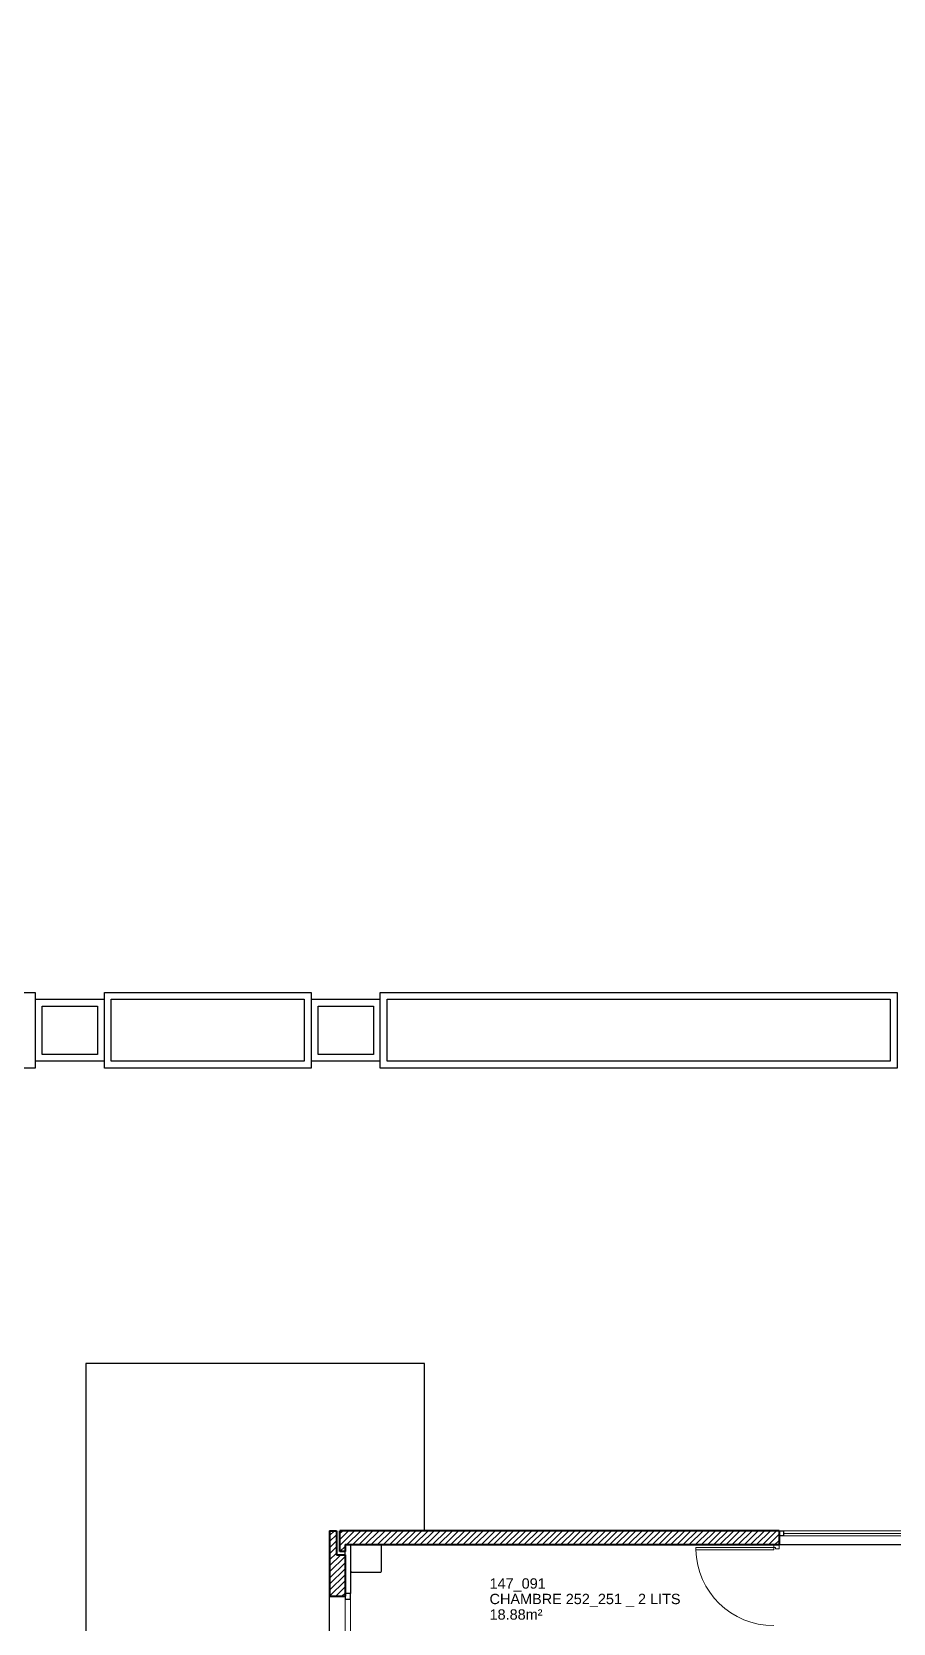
# Model space of a CAD drawing. Header units: millimetres. Extents: x -11 to 211, y -5 to 120.
# Drawn here: x 139.48 to 151.98, y 91.31 to 114.4 of the extents above; entities that cross this region are included whole.
import ezdxf

# ---------------------------------------------------------------- set-up
doc = ezdxf.new("R2010")
doc.units = ezdxf.units.MM
doc.header["$LTSCALE"] = 0.1
doc.header["$MEASUREMENT"] = 0
doc.linetypes.add('CONTINU', pattern=[0])
doc.layers.get('0').update_dxf_attribs({"linetype": 'CONTINUOUS'})
for name, color, linetype in [('A-STR-MAC-V', 155, 'CONTINUOUS'), ('A-TOIT', 193, 'CONTINUOUS'), ('A_EQMP', 142, 'CONTINUOUS'), ('A_Etiqu_Local', 8, 'CONTINUOUS'), ('A_HACH_STRUC', 7, 'CONTINUOUS'), ('A_MUR_CLOIS', 7, 'CONTINU'), ('A_MURS_ALÈG', 7, 'CONTINU')]:
    doc.layers.add(name, color=color, linetype=linetype)
for name, color, linetype, lineweight in [('A_CHASS', 4, 'CONTINU', 0), ('A_MURS_STRU', 7, 'CONTINU', 40), ('A_PORTE', 8, 'CONTINU', 0)]:
    doc.layers.add(name, color=color, linetype=linetype, lineweight=lineweight)
doc.styles.add('Attribut', font='arial.ttf')

# ---------------------------------------------------------------- blocks, each defined once
blk = doc.blocks.new('A_Etiqu_Local')
at = {"style": 'Attribut', "flags": 1}
for tag, p in [('CODE_HOPITAL', (-0.446, 1.632)), ('CODE_SITE', (-0.446, 1.407)), ('CODE_BATIMENT', (-0.446, 1.182)), ('CODE_SECTEUR', (-0.446, 0.957)), ('CODE_ETAGE', (-0.446, 0.732)), ('NOM_NORMALISE', (-0.446, -0.843)), ('SECTEUR_ACTIVITE', (-0.446, -1.068)), ('SOUS_SECTEUR_ACTIVITE', (-0.446, -1.293)), ('VOLUME', (-0.446, -1.518)), ('SERVICE', (-0.446, -1.743)), ('CODE_UG', (-0.446, -1.968)), ('CODE_UA', (-0.446, -2.193)), ('CODE_POLE', (-0.446, -2.418)), ('OCCUPANT_EXTERNE', (-0.446, -2.643)), ('DISPONIBILITE', (-0.446, -2.868)), ('ACCES_HANDICAPES', (-0.446, -3.093)), ('NATURE_SOL', (-0.446, -3.318)), ('RISQUE_LABORATOIRE', (-0.446, -3.543)), ('AMIANTE', (-0.446, -3.768))]:
    blk.add_attdef(tag, p, '', height=0.15, dxfattribs=at)
at = {"layer": 'A_Etiqu_Local', "style": 'Attribut'}
for tag, p in [('CODE_PIECE', (-0.446, 0.282)), ('NOM_USAGE', (-0.446, 0.057)), ('SURFACE', (-0.446, -0.168))]:
    blk.add_attdef(tag, p, '', height=0.15, dxfattribs=at)

msp = doc.modelspace()

# ---------------------------------------------------------------- hatches: boundary and pattern name
at = {"layer": 'A_HACH_STRUC'}
h = msp.add_hatch(dxfattribs=at)
h.set_pattern_fill('ANSI31', color=8, scale=0.5, angle=359.76959, style=0)
h.paths.add_polyline_path([(160.05, 113.896), (159.55, 113.896), (159.55, 114.396), (160.05, 114.396)])
h.paths.add_polyline_path([(159.3, 106.696), (159.3, 107.196), (160.05, 107.196), (160.05, 106.696)])
h.paths.add_polyline_path([(167.25, 106.696), (166.75, 106.696), (166.75, 107.196), (167.25, 107.196)])
h.paths.add_polyline_path([(152.85, 77.896), (152.35, 77.896), (152.35, 78.396), (152.85, 78.396)])
h.paths.add_polyline_path([(159.55, 77.896), (159.4, 77.896), (159.4, 78.396), (160.05, 78.396), (160.05, 77.896)], flags=16)
h.paths.add_polyline_path([(174.45, 107.196), (174.45, 106.696), (173.95, 106.696), (173.95, 107.196)])
h.paths.add_polyline_path([(174.45, 99.996), (173.95, 99.996), (173.95, 99.496), (174.45, 99.496)])
h.paths.add_polyline_path([(159.45, 92.396), (159.45, 92.646), (160.2, 92.646), (160.2, 92.396)], flags=17)
h.paths.add_polyline_path([(159.45, 92.396), (159.45, 92.646)], flags=16)
h.paths.add_polyline_path([(159.45, 92.946), (159.45, 92.696)], flags=16)
h.paths.add_polyline_path([(159.45, 92.946), (159.45, 92.696), (160.2, 92.696), (160.2, 92.946)], flags=17)
h.paths.add_polyline_path([(160.05, 85.596), (160.05, 85.096), (159.55, 85.096), (159.55, 85.596)], flags=17)
h.paths.add_polyline_path([(152.85, 85.596), (152.85, 85.096), (152.35, 85.096), (152.35, 85.596)])
h.paths.add_polyline_path([(146, 85.596), (146, 85.096), (145.5, 85.096), (145.5, 85.596)])
h.paths.add_polyline_path([(146, 78.396), (146, 77.896), (145.5, 77.896), (145.5, 78.396)])
edge = h.paths.add_edge_path()
edge.add_line((166.375, 85.397), (166.375, 85.296))
edge.add_line((166.375, 78.197), (166.375, 78.096))
edge.add_line((167.1, 85.222), (167.1, 85.471))
edge.add_line((166.875, 85.096), (166.875, 85.222))
edge.add_line((167.1, 85.222), (166.875, 85.222))
edge.add_line((167.1, 85.471), (166.875, 85.471))
edge.add_line((166.875, 85.596), (166.875, 85.471))
edge.add_line((166.875, 85.096), (166.375, 85.096))
edge.add_line((166.375, 85.096), (166.375, 85.296))
edge.add_line((166.375, 85.397), (166.375, 85.596))
edge.add_line((166.375, 85.596), (166.875, 85.596))
edge.add_line((152.375, 99.622), (152.375, 99.871))
edge.add_line((152.375, 99.622), (152.6, 99.622))
edge.add_line((152.375, 99.871), (152.6, 99.871))
edge.add_line((152.6, 99.996), (152.6, 99.871))
edge.add_line((153.1, 99.796), (153.1, 99.996))
edge.add_line((153.1, 99.996), (152.6, 99.996))
edge.add_line((152.6, 99.496), (152.6, 99.622))
edge.add_line((152.6, 99.496), (153.1, 99.496))
edge.add_line((153.1, 99.496), (153.1, 99.796))
edge.add_line((167.1, 78.022), (167.1, 78.271))
edge.add_line((166.875, 77.896), (166.875, 78.022))
edge.add_line((167.1, 78.022), (166.875, 78.022))
edge.add_line((167.1, 78.271), (166.875, 78.271))
edge.add_line((166.875, 78.396), (166.875, 78.271))
edge.add_line((166.875, 77.896), (166.375, 77.896))
edge.add_line((166.375, 77.896), (166.375, 78.096))
edge.add_line((166.375, 78.197), (166.375, 78.396))
edge.add_line((166.375, 78.396), (166.875, 78.396))
h = msp.add_hatch(dxfattribs=at)
h.set_pattern_fill('ANSI31', color=8, scale=0.5, angle=359.7696, style=0)
h.set_pattern_definition([(44.7696, (143.799855, 91.696355), (-0.044016, 0.0443715), [])])
h.paths.add_polyline_path([(144.025, 92.296), (143.9, 92.296), (143.9, 92.646), (143.8, 92.646), (143.8, 91.696), (144.025, 91.696)])
h = msp.add_hatch(dxfattribs=at)
h.set_pattern_fill('ANSI31', color=8, scale=0.5, angle=359.7696, style=0)
h.set_pattern_definition([(44.7696, (143.94986, 92.34619), (-0.0440161, 0.04437154), [])])
h.paths.add_polyline_path([(150.325, 92.646), (143.95, 92.646), (143.95, 92.346), (144.025, 92.346), (144.025, 92.446), (144.105, 92.446), (150.245, 92.446), (150.245, 92.446), (150.325, 92.446)])

# ---------------------------------------------------------------- linework, layer by layer
at = {"layer": 'A-STR-MAC-V', "color": 8}
for points in [[(136.529, 100.459), (139.529, 100.459), (139.529, 99.359), (136.529, 99.359)], [(140.532, 100.459), (143.532, 100.459), (143.532, 99.359), (140.532, 99.359)], [(144.536, 100.459), (152.036, 100.459), (152.036, 99.359), (144.536, 99.359)], [(139.629, 100.259), (140.432, 100.259), (140.432, 99.559), (139.629, 99.559)], [(140.632, 100.359), (143.432, 100.359), (143.432, 99.459), (140.632, 99.459)], [(143.632, 100.259), (144.436, 100.259), (144.436, 99.559), (143.632, 99.559)], [(144.636, 100.359), (151.936, 100.359), (151.936, 99.459), (144.636, 99.459)]]:
    msp.add_lwpolyline(points, close=True, dxfattribs=at)
for points in [[(139.529, 100.359), (140.532, 100.359)], [(143.532, 100.359), (144.536, 100.359)], [(140.532, 99.459), (139.529, 99.459)], [(144.536, 99.459), (143.532, 99.459)]]:
    msp.add_lwpolyline(points, dxfattribs=at)
at = {"layer": 'A-TOIT', "color": 8}
msp.add_lwpolyline([(145.179, 92.649), (145.179, 95.073), (140.264, 95.073), (140.264, 78.353), (143.8, 78.353)], dxfattribs=at)
at = {"layer": 'A_CHASS', "color": 8, "linetype": 'Continuous'}
for p, q in [((150.385, 92.646), (152.12, 92.646)), ((150.385, 92.609), (152.12, 92.609)), ((150.385, 92.571), (152.12, 92.571))]:
    msp.add_line(p, q, dxfattribs=at)
at = {"layer": 'A_CHASS', "color": 8}
for p, q in [((144.025, 90.836), (144.025, 91.656)), ((144.105, 90.836), (144.105, 91.656))]:
    msp.add_line(p, q, dxfattribs=at)
at = {"layer": 'A_EQMP', "color": 8, "linetype": 'Continuous'}
msp.add_lwpolyline([(144.105, 92.446), (144.105, 92.066, 0.414214), (144.125, 92.046), (144.535, 92.046, 0.414214), (144.555, 92.066), (144.555, 92.426, 0.414213), (144.535, 92.446), (144.105, 92.446)], format="xyb", dxfattribs=at)
at = {"layer": 'A_MUR_CLOIS', "color": 8, "linetype": 'Continuous'}
for points in [[(150.385, 92.646), (150.385, 92.571), (150.325, 92.571), (150.325, 92.646)], [(144.025, 91.656), (144.105, 91.656), (144.105, 91.736), (144.025, 91.736)]]:
    msp.add_lwpolyline(points, close=True, dxfattribs=at)
at = {"layer": 'A_MUR_CLOIS', "color": 8}
msp.add_lwpolyline([(144.025, 92.446), (144.105, 92.446), (144.105, 91.736), (144.025, 91.736)], close=True, dxfattribs=at)
at = {"layer": 'A_MURS_ALÈG', "color": 8, "ltscale": 200}
for p, q in [((150.325, 92.446), (152.12, 92.446)), ((143.8, 89.896), (143.8, 91.696))]:
    msp.add_line(p, q, dxfattribs=at)
at = {"layer": 'A_MURS_STRU', "color": 8, "linetype": 'Continuous'}
for p, q in [((143.8, 92.646), (143.9, 92.646)), ((143.8, 92.646), (143.8, 91.696)), ((143.9, 92.646), (143.9, 92.296)), ((150.325, 92.646), (143.95, 92.646)), ((143.95, 92.346), (143.95, 92.646)), ((150.325, 92.646), (150.325, 92.446)), ((144.025, 92.446), (150.325, 92.446)), ((144.025, 92.446), (144.025, 92.346)), ((143.9, 92.296), (144.025, 92.296)), ((144.025, 92.346), (143.95, 92.346)), ((144.025, 92.296), (144.025, 91.696)), ((143.8, 91.696), (144.025, 91.696))]:
    msp.add_line(p, q, dxfattribs=at)
at = {"layer": 'A_PORTE', "color": 8, "linetype": 'Continuous'}
for p, q in [((150.273, 92.402), (149.113, 92.402)), ((149.113, 92.372), (149.113, 92.402)), ((150.245, 92.372), (149.113, 92.372)), ((150.325, 92.446), (150.245, 92.446)), ((150.245, 92.372), (150.245, 92.446)), ((150.273, 92.402), (150.273, 92.386)), ((150.273, 92.386), (150.325, 92.386)), ((150.325, 92.446), (150.325, 92.386))]:
    msp.add_line(p, q, dxfattribs=at)
msp.add_arc((150.245, 92.402), 1.132, 181.5186, 270, dxfattribs=at)

# ---------------------------------------------------------------- block references
at = {"layer": 'A_Etiqu_Local', "color": 8}
ref = msp.add_blockref('A_Etiqu_Local', (146.568, 91.525), dxfattribs=at)
ref.add_attrib('CODE_PIECE', '147_091', (146.121, 91.807), dxfattribs={"height": 0.15, "style": 'Attribut'})
ref.add_attrib('NOM_USAGE', 'CHAMBRE 252_251 _ 2 LITS', (146.121, 91.582), dxfattribs={"height": 0.15, "style": 'Attribut'})
ref.add_attrib('SURFACE', '18.88m²', (146.121, 91.357), dxfattribs={"height": 0.15, "style": 'Attribut'})

doc.saveas('drawing.dxf')
